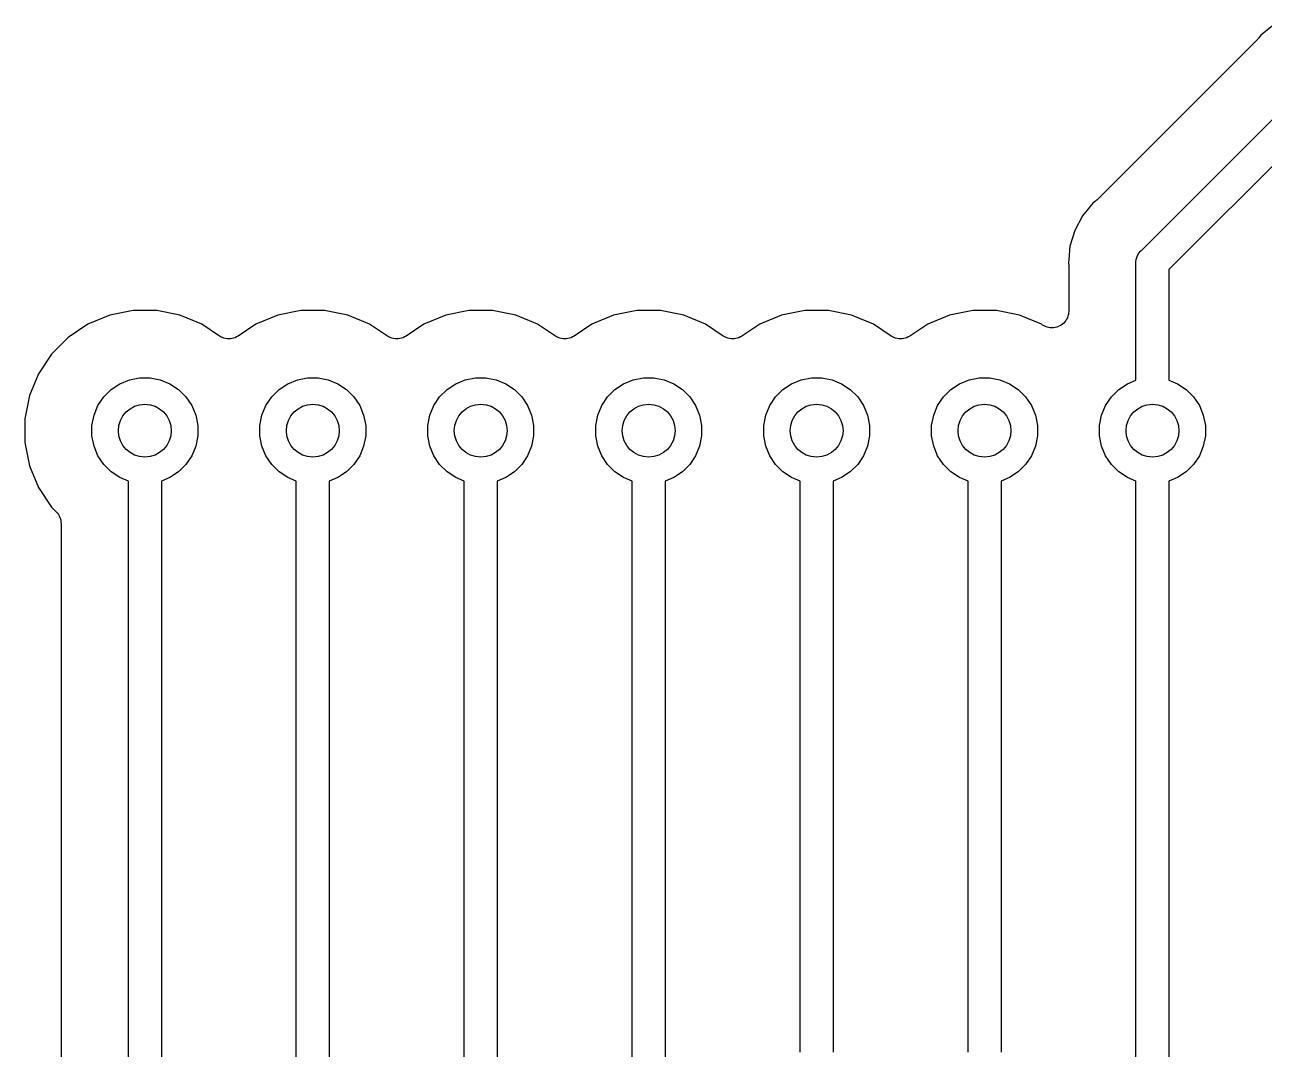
# Model space of a CAD drawing. Extents: x 4.65 to 8.55, y -5.31 to -3.29.
# Drawn here: x 7.7142 to 8.0833, y -4.0841 to -3.7792 of the extents above; entities that cross this region are included whole.
import ezdxf

# ---------------------------------------------------------------- set-up
doc = ezdxf.new("R2010")
doc.units = 0
doc.header["$MEASUREMENT"] = 0
doc.layers.add('BLACK', color=7, linetype='CONTINUOUS')

msp = doc.modelspace()

# ---------------------------------------------------------------- linework, layer by layer
at = {"layer": 'BLACK', "linetype": 'CONTINUOUS'}
for p, q in [((8.08229, -3.78229), (8.08167, -3.78305)), ((8.08609, -3.77918), (8.08229, -3.78229)), ((8.08134, -3.78342), (8.03342, -3.83134)), ((8.08147, -3.78325), (8.08134, -3.78342)), ((8.08162, -3.78311), (8.08147, -3.78325)), ((8.08167, -3.78305), (8.08162, -3.78311)), ((8.04669, -3.84635), (8.09635, -3.79669)), ((8.10204, -3.80492), (8.05492, -3.85204)), ((8.031, -3.83387), (8.02918, -3.83609)), ((8.03229, -3.83229), (8.031, -3.83387)), ((8.031, -3.83387), (8.031, -3.83387)), ((8.03305, -3.83167), (8.03229, -3.83229)), ((8.0332, -3.83152), (8.03305, -3.83167)), ((8.03337, -3.83139), (8.0332, -3.83152)), ((8.03342, -3.83134), (8.03337, -3.83139)), ((8.02918, -3.83609), (8.02686, -3.84042)), ((8.02686, -3.84042), (8.02544, -3.84511)), ((8.02544, -3.84511), (8.02505, -3.84902)), ((8.04515, -3.84904), (8.04543, -3.84811)), ((8.04543, -3.84811), (8.04589, -3.84725)), ((8.04589, -3.84725), (8.0465, -3.8465)), ((8.0465, -3.8465), (8.04669, -3.84635)), ((8.02505, -3.84902), (8.02496, -3.85)), ((8.02496, -3.85), (8.02505, -3.85098)), ((8.02505, -3.84902), (8.02505, -3.84902)), ((8.02505, -3.85098), (8.02506, -3.85105)), ((8.02506, -3.85105), (8.02506, -3.85126)), ((8.02506, -3.85126), (8.02508, -3.85147)), ((8.02508, -3.85147), (8.02508, -3.86441)), ((8.04505, -3.85), (8.04508, -3.84976)), ((8.04508, -3.85024), (8.04505, -3.85)), ((8.04508, -3.84976), (8.04515, -3.84904)), ((8.04508, -3.84976), (8.04508, -3.84976)), ((8.04508, -3.88499), (8.04508, -3.85024)), ((8.05492, -3.85204), (8.05492, -3.88499)), ((7.73957, -3.86563), (7.73307, -3.86832)), ((7.74648, -3.86425), (7.73957, -3.86563)), ((7.75352, -3.86425), (7.74648, -3.86425)), ((7.76043, -3.86563), (7.75352, -3.86425)), ((7.76693, -3.86832), (7.76043, -3.86563)), ((7.78957, -3.86563), (7.78307, -3.86832)), ((7.79648, -3.86425), (7.78957, -3.86563)), ((7.80352, -3.86425), (7.79648, -3.86425)), ((7.81043, -3.86563), (7.80352, -3.86425)), ((7.81693, -3.86832), (7.81043, -3.86563)), ((7.83957, -3.86563), (7.83307, -3.86832)), ((7.84648, -3.86425), (7.83957, -3.86563)), ((7.85352, -3.86425), (7.84648, -3.86425)), ((7.86043, -3.86563), (7.85352, -3.86425)), ((7.86693, -3.86832), (7.86043, -3.86563)), ((7.88957, -3.86563), (7.88307, -3.86832)), ((7.89648, -3.86425), (7.88957, -3.86563)), ((7.90352, -3.86425), (7.89648, -3.86425)), ((7.91043, -3.86563), (7.90352, -3.86425)), ((7.91693, -3.86832), (7.91043, -3.86563)), ((7.93957, -3.86563), (7.93307, -3.86832)), ((7.94648, -3.86425), (7.93957, -3.86563)), ((7.95352, -3.86425), (7.94648, -3.86425)), ((7.96043, -3.86563), (7.95352, -3.86425)), ((7.96693, -3.86832), (7.96043, -3.86563)), ((7.98957, -3.86563), (7.98307, -3.86832)), ((7.99648, -3.86425), (7.98957, -3.86563)), ((8.00352, -3.86425), (7.99648, -3.86425)), ((8.01043, -3.86563), (8.00352, -3.86425)), ((8.01693, -3.86832), (8.01043, -3.86563)), ((8.0242, -3.86723), (8.0239, -3.8676)), ((8.02421, -3.86722), (8.0242, -3.86723)), ((8.02422, -3.86722), (8.02421, -3.86722)), ((8.02444, -3.8668), (8.02422, -3.86722)), ((8.02467, -3.86638), (8.02444, -3.8668)), ((8.02468, -3.86637), (8.02467, -3.86638)), ((8.02482, -3.86591), (8.02468, -3.86636)), ((8.02468, -3.86636), (8.02468, -3.86637)), ((8.02497, -3.86545), (8.02482, -3.86591)), ((8.02502, -3.86496), (8.02497, -3.86543)), ((8.02497, -3.86543), (8.02497, -3.86544)), ((8.02497, -3.86544), (8.02497, -3.86545)), ((8.02508, -3.86448), (8.02502, -3.86496)), ((8.02508, -3.86441), (8.02508, -3.86446)), ((8.02508, -3.86446), (8.02508, -3.86446)), ((8.02508, -3.86446), (8.02508, -3.86446)), ((8.02508, -3.86446), (8.02508, -3.86448)), ((7.73307, -3.86832), (7.72721, -3.87223)), ((7.77222, -3.87185), (7.76693, -3.86832)), ((7.78307, -3.86832), (7.77778, -3.87185)), ((7.82222, -3.87185), (7.81693, -3.86832)), ((7.83307, -3.86832), (7.82778, -3.87185)), ((7.87222, -3.87185), (7.86693, -3.86832)), ((7.88307, -3.86832), (7.87778, -3.87185)), ((7.92222, -3.87185), (7.91693, -3.86832)), ((7.93307, -3.86832), (7.92778, -3.87185)), ((7.97222, -3.87185), (7.96693, -3.86832)), ((7.98307, -3.86832), (7.97778, -3.87185)), ((8.0173, -3.86857), (8.01693, -3.86832)), ((8.01772, -3.86879), (8.0173, -3.86857)), ((8.01814, -3.86902), (8.01772, -3.86879)), ((8.01815, -3.86902), (8.01814, -3.86902)), ((8.01816, -3.86903), (8.01815, -3.86902)), ((8.01862, -3.86917), (8.01816, -3.86903)), ((8.01907, -3.86931), (8.01862, -3.86917)), ((8.01908, -3.86931), (8.01907, -3.86931)), ((8.01909, -3.86931), (8.01908, -3.86931)), ((8.01957, -3.86936), (8.01909, -3.86931)), ((8.02004, -3.86941), (8.01957, -3.86936)), ((8.02005, -3.86941), (8.02004, -3.86941)), ((8.02007, -3.86941), (8.02005, -3.86941)), ((8.02055, -3.86936), (8.02007, -3.86941)), ((8.02102, -3.86932), (8.02055, -3.86936)), ((8.02103, -3.86932), (8.02102, -3.86932)), ((8.02104, -3.86932), (8.02103, -3.86932)), ((8.0215, -3.86918), (8.02104, -3.86932)), ((8.02195, -3.86904), (8.0215, -3.86918)), ((8.02196, -3.86904), (8.02195, -3.86904)), ((8.02197, -3.86904), (8.02196, -3.86904)), ((8.02239, -3.86881), (8.02197, -3.86904)), ((8.02282, -3.86859), (8.02239, -3.86881)), ((8.02283, -3.86859), (8.02282, -3.86859)), ((8.02321, -3.86828), (8.02283, -3.86858)), ((8.02283, -3.86858), (8.02283, -3.86859)), ((8.02358, -3.86798), (8.02321, -3.86828)), ((8.02359, -3.86797), (8.02358, -3.86797)), ((8.02358, -3.86797), (8.02358, -3.86798)), ((8.0239, -3.8676), (8.02359, -3.86797)), ((7.72721, -3.87223), (7.72223, -3.87721)), ((7.77263, -3.87207), (7.77222, -3.87185)), ((7.77304, -3.8723), (7.77263, -3.87207)), ((7.77306, -3.8723), (7.77304, -3.8723)), ((7.77308, -3.87231), (7.77306, -3.8723)), ((7.77353, -3.87245), (7.77308, -3.87231)), ((7.77397, -3.87259), (7.77353, -3.87245)), ((7.774, -3.87259), (7.77397, -3.87259)), ((7.77402, -3.8726), (7.774, -3.87259)), ((7.77448, -3.87265), (7.77402, -3.8726)), ((7.77494, -3.8727), (7.77448, -3.87265)), ((7.77497, -3.8727), (7.77494, -3.8727)), ((7.77499, -3.8727), (7.77497, -3.8727)), ((7.77545, -3.87265), (7.77499, -3.8727)), ((7.77592, -3.87261), (7.77545, -3.87265)), ((7.77594, -3.87261), (7.77592, -3.87261)), ((7.77596, -3.8726), (7.77594, -3.87261)), ((7.7764, -3.87247), (7.77596, -3.8726)), ((7.77685, -3.87234), (7.7764, -3.87247)), ((7.77687, -3.87233), (7.77685, -3.87234)), ((7.77689, -3.87232), (7.77687, -3.87233)), ((7.7773, -3.87211), (7.77689, -3.87232)), ((7.77772, -3.87189), (7.7773, -3.87211)), ((7.77776, -3.87187), (7.77772, -3.87189)), ((7.77778, -3.87185), (7.77776, -3.87187)), ((7.77776, -3.87187), (7.77776, -3.87187)), ((7.77776, -3.87187), (7.77776, -3.87187)), ((7.82263, -3.87207), (7.82222, -3.87185)), ((7.82304, -3.8723), (7.82263, -3.87207)), ((7.82306, -3.8723), (7.82304, -3.8723)), ((7.82308, -3.87231), (7.82306, -3.8723)), ((7.82353, -3.87245), (7.82308, -3.87231)), ((7.82397, -3.87259), (7.82353, -3.87245)), ((7.824, -3.87259), (7.82397, -3.87259)), ((7.82402, -3.8726), (7.824, -3.87259)), ((7.82448, -3.87265), (7.82402, -3.8726)), ((7.82494, -3.8727), (7.82448, -3.87265)), ((7.82497, -3.8727), (7.82494, -3.8727)), ((7.82499, -3.8727), (7.82497, -3.8727)), ((7.82545, -3.87265), (7.82499, -3.8727)), ((7.82592, -3.87261), (7.82545, -3.87265)), ((7.82594, -3.87261), (7.82592, -3.87261)), ((7.82596, -3.8726), (7.82594, -3.87261)), ((7.8264, -3.87247), (7.82596, -3.8726)), ((7.82685, -3.87234), (7.8264, -3.87247)), ((7.82687, -3.87233), (7.82685, -3.87234)), ((7.82689, -3.87232), (7.82687, -3.87233)), ((7.8273, -3.87211), (7.82689, -3.87232)), ((7.82772, -3.87189), (7.8273, -3.87211)), ((7.82776, -3.87187), (7.82772, -3.87189)), ((7.82778, -3.87185), (7.82776, -3.87187)), ((7.82776, -3.87187), (7.82776, -3.87187)), ((7.82776, -3.87187), (7.82776, -3.87187)), ((7.87263, -3.87207), (7.87222, -3.87185)), ((7.87304, -3.8723), (7.87263, -3.87207)), ((7.87306, -3.8723), (7.87304, -3.8723)), ((7.87308, -3.87231), (7.87306, -3.8723)), ((7.87353, -3.87245), (7.87308, -3.87231)), ((7.87397, -3.87259), (7.87353, -3.87245)), ((7.87399, -3.87259), (7.87397, -3.87259)), ((7.87402, -3.8726), (7.87399, -3.87259)), ((7.87448, -3.87265), (7.87402, -3.8726)), ((7.87494, -3.8727), (7.87448, -3.87265)), ((7.87497, -3.8727), (7.87494, -3.8727)), ((7.87499, -3.8727), (7.87497, -3.8727)), ((7.87545, -3.87265), (7.87499, -3.8727)), ((7.87592, -3.87261), (7.87545, -3.87265)), ((7.87594, -3.87261), (7.87592, -3.87261)), ((7.87596, -3.8726), (7.87594, -3.87261)), ((7.8764, -3.87247), (7.87596, -3.8726)), ((7.87685, -3.87234), (7.8764, -3.87247)), ((7.87687, -3.87233), (7.87685, -3.87234)), ((7.87689, -3.87232), (7.87687, -3.87233)), ((7.8773, -3.87211), (7.87689, -3.87232)), ((7.87772, -3.87189), (7.8773, -3.87211)), ((7.87776, -3.87187), (7.87772, -3.87189)), ((7.87778, -3.87185), (7.87776, -3.87187)), ((7.87776, -3.87187), (7.87776, -3.87187)), ((7.87776, -3.87187), (7.87776, -3.87187)), ((7.92263, -3.87207), (7.92222, -3.87185)), ((7.92304, -3.8723), (7.92263, -3.87207)), ((7.92306, -3.8723), (7.92304, -3.8723)), ((7.92308, -3.87231), (7.92306, -3.8723)), ((7.92353, -3.87245), (7.92308, -3.87231)), ((7.92397, -3.87259), (7.92353, -3.87245)), ((7.92399, -3.87259), (7.92397, -3.87259)), ((7.92402, -3.8726), (7.92399, -3.87259)), ((7.92448, -3.87265), (7.92402, -3.8726)), ((7.92494, -3.8727), (7.92448, -3.87265)), ((7.92497, -3.8727), (7.92494, -3.8727)), ((7.92499, -3.8727), (7.92497, -3.8727)), ((7.92545, -3.87265), (7.92499, -3.8727)), ((7.92592, -3.87261), (7.92545, -3.87265)), ((7.92594, -3.87261), (7.92592, -3.87261)), ((7.92596, -3.8726), (7.92594, -3.87261)), ((7.9264, -3.87247), (7.92596, -3.8726)), ((7.92685, -3.87234), (7.9264, -3.87247)), ((7.92687, -3.87233), (7.92685, -3.87234)), ((7.92689, -3.87232), (7.92687, -3.87233)), ((7.9273, -3.87211), (7.92689, -3.87232)), ((7.92772, -3.87189), (7.9273, -3.87211)), ((7.92776, -3.87187), (7.92772, -3.87189)), ((7.92778, -3.87185), (7.92776, -3.87187)), ((7.92776, -3.87187), (7.92776, -3.87187)), ((7.92776, -3.87187), (7.92776, -3.87187)), ((7.97263, -3.87207), (7.97222, -3.87185)), ((7.97304, -3.8723), (7.97263, -3.87207)), ((7.97306, -3.8723), (7.97304, -3.8723)), ((7.97308, -3.87231), (7.97306, -3.8723)), ((7.97353, -3.87245), (7.97308, -3.87231)), ((7.97397, -3.87259), (7.97353, -3.87245)), ((7.97399, -3.87259), (7.97397, -3.87259)), ((7.97402, -3.8726), (7.97399, -3.87259)), ((7.97448, -3.87265), (7.97402, -3.8726)), ((7.97494, -3.8727), (7.97448, -3.87265)), ((7.97497, -3.8727), (7.97494, -3.8727)), ((7.97499, -3.8727), (7.97497, -3.8727)), ((7.97545, -3.87265), (7.97499, -3.8727)), ((7.97592, -3.87261), (7.97545, -3.87265)), ((7.97594, -3.87261), (7.97592, -3.87261)), ((7.97596, -3.8726), (7.97594, -3.87261)), ((7.9764, -3.87247), (7.97596, -3.8726)), ((7.97685, -3.87234), (7.9764, -3.87247)), ((7.97687, -3.87233), (7.97685, -3.87234)), ((7.97689, -3.87232), (7.97687, -3.87233)), ((7.9773, -3.87211), (7.97689, -3.87232)), ((7.97772, -3.87189), (7.9773, -3.87211)), ((7.97776, -3.87187), (7.97772, -3.87189)), ((7.97778, -3.87185), (7.97776, -3.87187)), ((7.97776, -3.87187), (7.97776, -3.87187)), ((7.97776, -3.87187), (7.97776, -3.87187)), ((7.72223, -3.87721), (7.71832, -3.88307)), ((7.71832, -3.88307), (7.71563, -3.88957)), ((7.74254, -3.88604), (7.74541, -3.88486)), ((7.74541, -3.88486), (7.74845, -3.88425)), ((7.74845, -3.88425), (7.75155, -3.88425)), ((7.75155, -3.88425), (7.75459, -3.88486)), ((7.75459, -3.88486), (7.75746, -3.88604)), ((7.79254, -3.88604), (7.79541, -3.88486)), ((7.79541, -3.88486), (7.79845, -3.88425)), ((7.79845, -3.88425), (7.80155, -3.88425)), ((7.80155, -3.88425), (7.80459, -3.88486)), ((7.80459, -3.88486), (7.80746, -3.88604)), ((7.84254, -3.88604), (7.84541, -3.88486)), ((7.84541, -3.88486), (7.84845, -3.88425)), ((7.84845, -3.88425), (7.85155, -3.88425)), ((7.85155, -3.88425), (7.85459, -3.88486)), ((7.85459, -3.88486), (7.85746, -3.88604)), ((7.89254, -3.88604), (7.89541, -3.88486)), ((7.89541, -3.88486), (7.89845, -3.88425)), ((7.89845, -3.88425), (7.90155, -3.88425)), ((7.90155, -3.88425), (7.90459, -3.88486)), ((7.90459, -3.88486), (7.90746, -3.88604)), ((7.94254, -3.88604), (7.94541, -3.88486)), ((7.94541, -3.88486), (7.94845, -3.88425)), ((7.94845, -3.88425), (7.95155, -3.88425)), ((7.95155, -3.88425), (7.95459, -3.88486)), ((7.95459, -3.88486), (7.95746, -3.88604)), ((7.99254, -3.88604), (7.99541, -3.88486)), ((7.99541, -3.88486), (7.99845, -3.88425)), ((7.99845, -3.88425), (8.00155, -3.88425)), ((8.00155, -3.88425), (8.00459, -3.88486)), ((8.00459, -3.88486), (8.00746, -3.88604)), ((8.04254, -3.88604), (8.04508, -3.88499)), ((8.05492, -3.88499), (8.05746, -3.88604)), ((7.73777, -3.88996), (7.73996, -3.88777)), ((7.73996, -3.88777), (7.74254, -3.88604)), ((7.75746, -3.88604), (7.76004, -3.88777)), ((7.76004, -3.88777), (7.76223, -3.88996)), ((7.78777, -3.88996), (7.78996, -3.88777)), ((7.78996, -3.88777), (7.79254, -3.88604)), ((7.80746, -3.88604), (7.81004, -3.88777)), ((7.81004, -3.88777), (7.81223, -3.88996)), ((7.83777, -3.88996), (7.83996, -3.88777)), ((7.83996, -3.88777), (7.84254, -3.88604)), ((7.85746, -3.88604), (7.86004, -3.88777)), ((7.86004, -3.88777), (7.86223, -3.88996)), ((7.88777, -3.88996), (7.88996, -3.88777)), ((7.88996, -3.88777), (7.89254, -3.88604)), ((7.90746, -3.88604), (7.91004, -3.88777)), ((7.91004, -3.88777), (7.91223, -3.88996)), ((7.93777, -3.88996), (7.93996, -3.88777)), ((7.93996, -3.88777), (7.94254, -3.88604)), ((7.95746, -3.88604), (7.96004, -3.88777)), ((7.96004, -3.88777), (7.96223, -3.88996)), ((7.98777, -3.88996), (7.98996, -3.88777)), ((7.98996, -3.88777), (7.99254, -3.88604)), ((8.00746, -3.88604), (8.01004, -3.88777)), ((8.01004, -3.88777), (8.01223, -3.88996)), ((8.03777, -3.88996), (8.03996, -3.88777)), ((8.03996, -3.88777), (8.04254, -3.88604)), ((8.05746, -3.88604), (8.06004, -3.88777)), ((8.06004, -3.88777), (8.06223, -3.88996)), ((7.71563, -3.88957), (7.71425, -3.89648)), ((7.73486, -3.89541), (7.73604, -3.89254)), ((7.73604, -3.89254), (7.73777, -3.88996)), ((7.76223, -3.88996), (7.76396, -3.89254)), ((7.76396, -3.89254), (7.76514, -3.89541)), ((7.78486, -3.89541), (7.78604, -3.89254)), ((7.78604, -3.89254), (7.78777, -3.88996)), ((7.81223, -3.88996), (7.81396, -3.89254)), ((7.81396, -3.89254), (7.81514, -3.89541)), ((7.83486, -3.89541), (7.83604, -3.89254)), ((7.83604, -3.89254), (7.83777, -3.88996)), ((7.86223, -3.88996), (7.86396, -3.89254)), ((7.86396, -3.89254), (7.86514, -3.89541)), ((7.88486, -3.89541), (7.88604, -3.89254)), ((7.88604, -3.89254), (7.88777, -3.88996)), ((7.91223, -3.88996), (7.91396, -3.89254)), ((7.91396, -3.89254), (7.91514, -3.89541)), ((7.93486, -3.89541), (7.93604, -3.89254)), ((7.93604, -3.89254), (7.93777, -3.88996)), ((7.96223, -3.88996), (7.96396, -3.89254)), ((7.96396, -3.89254), (7.96514, -3.89541)), ((7.98486, -3.89541), (7.98604, -3.89254)), ((7.98604, -3.89254), (7.98777, -3.88996)), ((8.01223, -3.88996), (8.01396, -3.89254)), ((8.01396, -3.89254), (8.01514, -3.89541)), ((8.03486, -3.89541), (8.03604, -3.89254)), ((8.03604, -3.89254), (8.03777, -3.88996)), ((8.06223, -3.88996), (8.06396, -3.89254)), ((8.06396, -3.89254), (8.06514, -3.89541)), ((7.71425, -3.89648), (7.71425, -3.90352)), ((7.73425, -3.89845), (7.73486, -3.89541)), ((7.76514, -3.89541), (7.76575, -3.89845)), ((7.78425, -3.89845), (7.78486, -3.89541)), ((7.81514, -3.89541), (7.81575, -3.89845)), ((7.83425, -3.89845), (7.83486, -3.89541)), ((7.86514, -3.89541), (7.86575, -3.89845)), ((7.88425, -3.89845), (7.88486, -3.89541)), ((7.91514, -3.89541), (7.91575, -3.89845)), ((7.93425, -3.89845), (7.93486, -3.89541)), ((7.96514, -3.89541), (7.96575, -3.89845)), ((7.98425, -3.89845), (7.98486, -3.89541)), ((8.01514, -3.89541), (8.01575, -3.89845)), ((8.03425, -3.89845), (8.03486, -3.89541)), ((8.06514, -3.89541), (8.06575, -3.89845)), ((7.73425, -3.90155), (7.73425, -3.89845)), ((7.76575, -3.89845), (7.76575, -3.90155)), ((7.78425, -3.90155), (7.78425, -3.89845)), ((7.81575, -3.89845), (7.81575, -3.90155)), ((7.83425, -3.90155), (7.83425, -3.89845)), ((7.86575, -3.89845), (7.86575, -3.90155)), ((7.88425, -3.90155), (7.88425, -3.89845)), ((7.91575, -3.89845), (7.91575, -3.90155)), ((7.93425, -3.90155), (7.93425, -3.89845)), ((7.96575, -3.89845), (7.96575, -3.90155)), ((7.98425, -3.90155), (7.98425, -3.89845)), ((8.01575, -3.89845), (8.01575, -3.90155)), ((8.03425, -3.90155), (8.03425, -3.89845)), ((8.06575, -3.89845), (8.06575, -3.90155)), ((7.71425, -3.90352), (7.71563, -3.91043)), ((7.73486, -3.90459), (7.73425, -3.90155)), ((7.76575, -3.90155), (7.76514, -3.90459)), ((7.78486, -3.90459), (7.78425, -3.90155)), ((7.81575, -3.90155), (7.81514, -3.90459)), ((7.83486, -3.90459), (7.83425, -3.90155)), ((7.86575, -3.90155), (7.86514, -3.90459)), ((7.88486, -3.90459), (7.88425, -3.90155)), ((7.91575, -3.90155), (7.91514, -3.90459)), ((7.93486, -3.90459), (7.93425, -3.90155)), ((7.96575, -3.90155), (7.96514, -3.90459)), ((7.98486, -3.90459), (7.98425, -3.90155)), ((8.01575, -3.90155), (8.01514, -3.90459)), ((8.03486, -3.90459), (8.03425, -3.90155)), ((8.06575, -3.90155), (8.06514, -3.90459)), ((7.73604, -3.90746), (7.73486, -3.90459)), ((7.73777, -3.91004), (7.73604, -3.90746)), ((7.76396, -3.90746), (7.76223, -3.91004)), ((7.76514, -3.90459), (7.76396, -3.90746)), ((7.78604, -3.90746), (7.78486, -3.90459)), ((7.78777, -3.91004), (7.78604, -3.90746)), ((7.81396, -3.90746), (7.81223, -3.91004)), ((7.81514, -3.90459), (7.81396, -3.90746)), ((7.83604, -3.90746), (7.83486, -3.90459)), ((7.83777, -3.91004), (7.83604, -3.90746)), ((7.86396, -3.90746), (7.86223, -3.91004)), ((7.86514, -3.90459), (7.86396, -3.90746)), ((7.88604, -3.90746), (7.88486, -3.90459)), ((7.88777, -3.91004), (7.88604, -3.90746)), ((7.91396, -3.90746), (7.91223, -3.91004)), ((7.91514, -3.90459), (7.91396, -3.90746)), ((7.93604, -3.90746), (7.93486, -3.90459)), ((7.93777, -3.91004), (7.93604, -3.90746)), ((7.96396, -3.90746), (7.96223, -3.91004)), ((7.96514, -3.90459), (7.96396, -3.90746)), ((7.98604, -3.90746), (7.98486, -3.90459)), ((7.98777, -3.91004), (7.98604, -3.90746)), ((8.01396, -3.90746), (8.01223, -3.91004)), ((8.01514, -3.90459), (8.01396, -3.90746)), ((8.03604, -3.90746), (8.03486, -3.90459)), ((8.03777, -3.91004), (8.03604, -3.90746)), ((8.06396, -3.90746), (8.06223, -3.91004)), ((8.06514, -3.90459), (8.06396, -3.90746)), ((7.71563, -3.91043), (7.71832, -3.91693)), ((7.73996, -3.91223), (7.73777, -3.91004)), ((7.76223, -3.91004), (7.76004, -3.91223)), ((7.78996, -3.91223), (7.78777, -3.91004)), ((7.81223, -3.91004), (7.81004, -3.91223)), ((7.83996, -3.91223), (7.83777, -3.91004)), ((7.86223, -3.91004), (7.86004, -3.91223)), ((7.88996, -3.91223), (7.88777, -3.91004)), ((7.91223, -3.91004), (7.91004, -3.91223)), ((7.93996, -3.91223), (7.93777, -3.91004)), ((7.96223, -3.91004), (7.96004, -3.91223)), ((7.98996, -3.91223), (7.98777, -3.91004)), ((8.01223, -3.91004), (8.01004, -3.91223)), ((8.03996, -3.91223), (8.03777, -3.91004)), ((8.06223, -3.91004), (8.06004, -3.91223)), ((7.74254, -3.91396), (7.73996, -3.91223)), ((7.74508, -3.91501), (7.74254, -3.91396)), ((7.74508, -4.28499), (7.74508, -3.91501)), ((7.75746, -3.91396), (7.75492, -3.91501)), ((7.75492, -3.91501), (7.75492, -4.28499)), ((7.76004, -3.91223), (7.75746, -3.91396)), ((7.79254, -3.91396), (7.78996, -3.91223)), ((7.79508, -3.91501), (7.79254, -3.91396)), ((7.79508, -4.23499), (7.79508, -3.91501)), ((7.80746, -3.91396), (7.80492, -3.91501)), ((7.80492, -3.91501), (7.80492, -4.23499)), ((7.81004, -3.91223), (7.80746, -3.91396)), ((7.84254, -3.91396), (7.83996, -3.91223)), ((7.84508, -3.91501), (7.84254, -3.91396)), ((7.84508, -4.13499), (7.84508, -3.91501)), ((7.85746, -3.91396), (7.85492, -3.91501)), ((7.85492, -3.91501), (7.85492, -4.13499)), ((7.86004, -3.91223), (7.85746, -3.91396)), ((7.89254, -3.91396), (7.88996, -3.91223)), ((7.89508, -3.91501), (7.89254, -3.91396)), ((7.89508, -4.18499), (7.89508, -3.91501)), ((7.90746, -3.91396), (7.90492, -3.91501)), ((7.90492, -3.91501), (7.90492, -4.18499)), ((7.91004, -3.91223), (7.90746, -3.91396)), ((7.94254, -3.91396), (7.93996, -3.91223)), ((7.94508, -3.91501), (7.94254, -3.91396)), ((7.94508, -4.08499), (7.94508, -3.91501)), ((7.95746, -3.91396), (7.95492, -3.91501)), ((7.95492, -3.91501), (7.95492, -4.08499)), ((7.96004, -3.91223), (7.95746, -3.91396)), ((7.99254, -3.91396), (7.98996, -3.91223)), ((7.99508, -3.91501), (7.99254, -3.91396)), ((7.99508, -4.08499), (7.99508, -3.91501)), ((8.00746, -3.91396), (8.00492, -3.91501)), ((8.00492, -3.91501), (8.00492, -4.08499)), ((8.01004, -3.91223), (8.00746, -3.91396)), ((8.04254, -3.91396), (8.03996, -3.91223)), ((8.04508, -3.91501), (8.04254, -3.91396)), ((8.04508, -4.63499), (8.04508, -3.91501)), ((8.05746, -3.91396), (8.05492, -3.91501)), ((8.05492, -3.91501), (8.05492, -4.63499)), ((8.06004, -3.91223), (8.05746, -3.91396)), ((7.71832, -3.91693), (7.72223, -3.92279)), ((7.72223, -3.92279), (7.72361, -3.92417)), ((7.72361, -3.92417), (7.72363, -3.92418)), ((7.72363, -3.92418), (7.72363, -3.92418)), ((7.72363, -3.92418), (7.72363, -3.92418)), ((7.72363, -3.92418), (7.72366, -3.92422)), ((7.72366, -3.92422), (7.72395, -3.92458)), ((7.72395, -3.92458), (7.72424, -3.92494)), ((7.72424, -3.92494), (7.72426, -3.92496)), ((7.72426, -3.92496), (7.72427, -3.92498)), ((7.72427, -3.92498), (7.72448, -3.92539)), ((7.72448, -3.92539), (7.7247, -3.9258)), ((7.7247, -3.9258), (7.72471, -3.92582)), ((7.72471, -3.92582), (7.72472, -3.92585)), ((7.72472, -3.92585), (7.72485, -3.92629)), ((7.72485, -3.92629), (7.72498, -3.92673)), ((7.72498, -3.92673), (7.72499, -3.92676)), ((7.72499, -3.92676), (7.72499, -3.92679)), ((7.72499, -3.92679), (7.72503, -3.92724)), ((7.72503, -3.92724), (7.72508, -3.92771)), ((7.72508, -3.92771), (7.72508, -4.27229))]:
    msp.add_line(p, q, dxfattribs=at)
at = {"layer": 'BLACK'}
for centre in [(7.75, -3.9), (7.8, -3.9), (7.85, -3.9), (7.9, -3.9), (7.95, -3.9), (8, -3.9), (8.05, -3.9)]:
    msp.add_circle(centre, 0.00787, dxfattribs=at)

doc.saveas('drawing.dxf')
